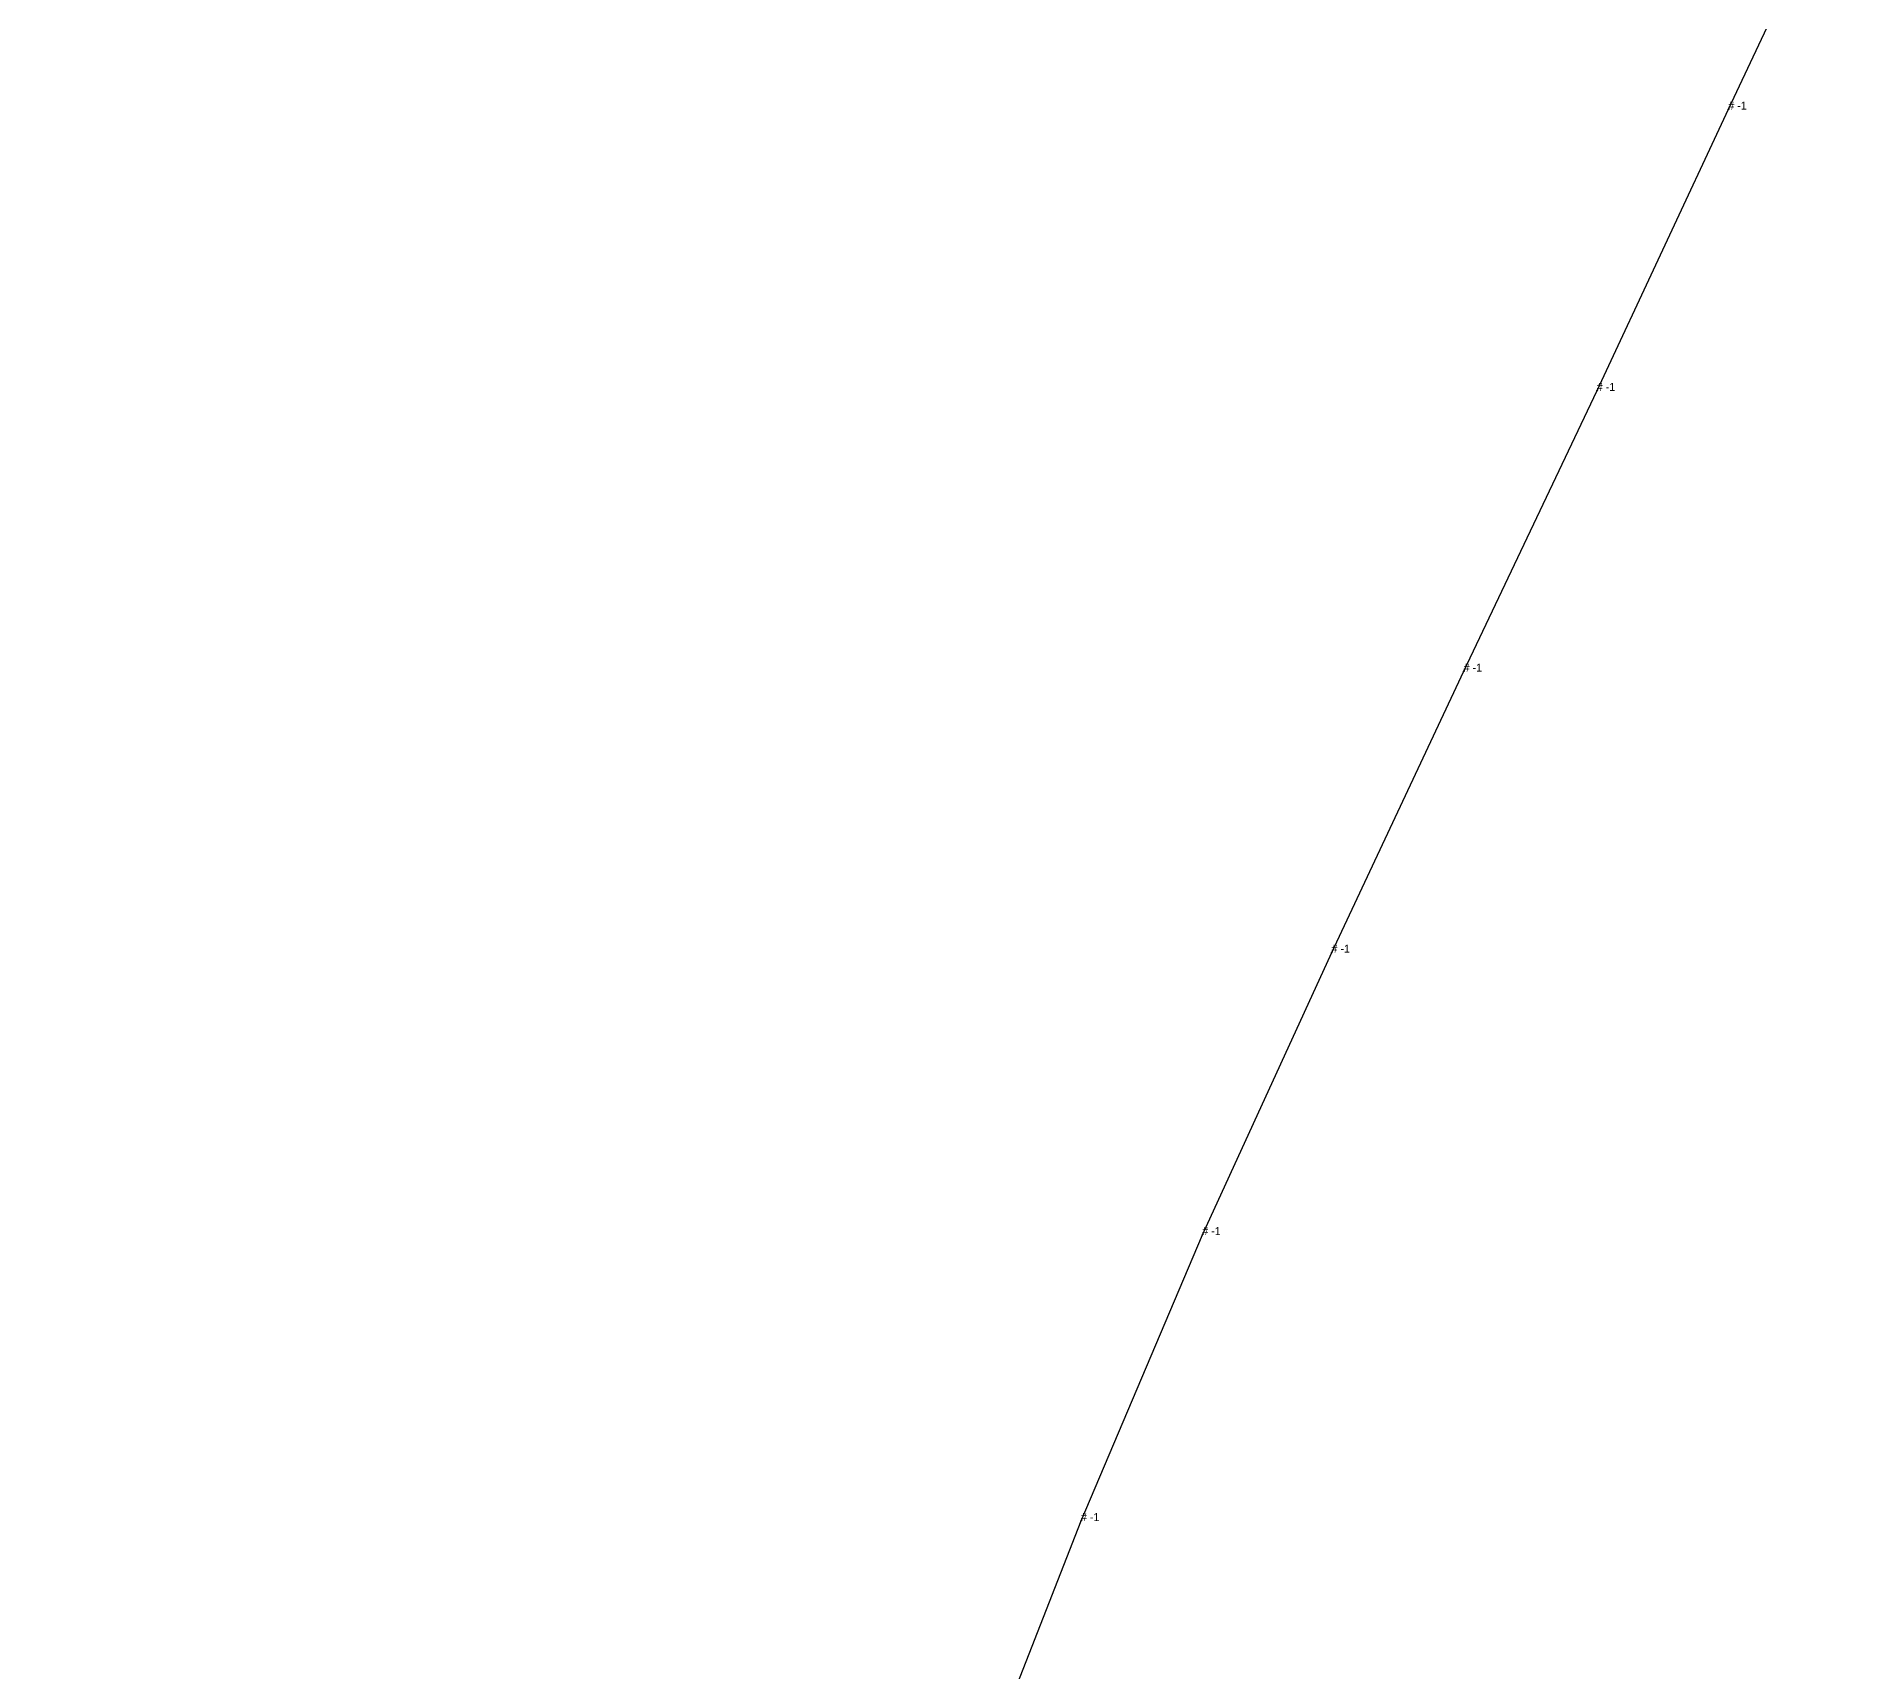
# Model space of a CAD drawing. Extents: x 0 to 900, y 0 to 1459.
# Drawn here: x 833.9 to 890.8, y 1264.3 to 1315.4 of the extents above; entities that cross this region are included whole.
import ezdxf

# ---------------------------------------------------------------- set-up
doc = ezdxf.new("R2010")
doc.units = 0

# ---------------------------------------------------------------- blocks, each defined once
blk = doc.blocks.new('3_M')
at = {"layer": '1'}
blk.add_lwpolyline([(890.824463, 1321.875366), (886.693665, 1313.09314), (882.587158, 1304.302246), (878.427063, 1295.53479), (874.301025, 1286.751831), (870.262939, 1277.930664), (866.473877, 1268.994873), (862.938721, 1259.959106), (859.618469, 1250.841187), (856.591064, 1241.621826), (854.130127, 1232.23584), (852.001221, 1222.769531), (850.307007, 1213.213867), (822.909424, 1215.34375), (795.492432, 1217.209839), (768.036377, 1218.391479)], dxfattribs=at)
at = {"layer": '14'}
blk.add_lwpolyline([(890.824463, 1321.875366), (886.693665, 1313.09314), (882.587158, 1304.302246), (878.427063, 1295.53479), (874.301025, 1286.751831), (870.262939, 1277.930664), (866.473877, 1268.994873), (862.938721, 1259.959106), (859.618469, 1250.841187), (856.591064, 1241.621826), (854.130127, 1232.23584), (852.001221, 1222.769531), (850.307007, 1213.213867), (822.909424, 1215.34375), (795.492432, 1217.209839), (768.036377, 1218.391479)], dxfattribs=at)
at = {"layer": '3'}
for p in [(886.693665, 1313.09314), (886.693665, 1313.09314), (882.587158, 1304.302246), (882.587158, 1304.302246), (878.427063, 1295.53479), (878.427063, 1295.53479), (874.301025, 1286.751831), (874.301025, 1286.751831), (870.262939, 1277.930664), (870.262939, 1277.930664), (866.473877, 1268.994873), (866.473877, 1268.994873)]:
    blk.add_point(p, dxfattribs=at)
at = {"layer": '84'}
blk.add_lwpolyline([(890.824463, 1321.875366), (886.693665, 1313.09314), (882.587158, 1304.302246), (878.427063, 1295.53479), (874.301025, 1286.751831), (870.262939, 1277.930664), (866.473877, 1268.994873), (862.938721, 1259.959106), (859.618469, 1250.841187), (858.044861, 1246.250244), (856.591064, 1241.621826), (854.130127, 1232.23584), (852.001221, 1222.769531), (850.307007, 1213.213867), (822.909424, 1215.34375), (813.772949, 1216.018555), (804.636292, 1216.648682), (795.492432, 1217.209839), (788.630432, 1217.573608), (781.768372, 1217.888916), (774.904358, 1218.160156)], dxfattribs=at)
at = {"layer": '87'}
blk.add_lwpolyline([(890.824463, 1321.875366), (886.693665, 1313.09314), (882.587158, 1304.302246), (878.427063, 1295.53479), (874.301025, 1286.751831), (870.262939, 1277.930664), (866.473877, 1268.994873), (862.938721, 1259.959106), (859.618469, 1250.841187), (858.044861, 1246.250244), (856.591064, 1241.621826), (854.130127, 1232.23584), (852.001221, 1222.769531), (850.307007, 1213.213867), (822.909424, 1215.34375), (813.772949, 1216.018555), (804.636292, 1216.648682), (795.492432, 1217.209839), (788.630432, 1217.573608), (781.768372, 1217.888916), (774.904358, 1218.160156)], dxfattribs=at)
at = {"layer": '1'}
for p in [(886.693665, 1313.09314), (882.587158, 1304.302246), (878.427063, 1295.53479), (874.301025, 1286.751831), (870.262939, 1277.930664), (866.473877, 1268.994873)]:
    blk.add_text('# -1', height=0.25, dxfattribs=at).set_placement(p)
at = {"layer": '14'}
for p in [(886.693665, 1313.09314), (882.587158, 1304.302246), (878.427063, 1295.53479), (874.301025, 1286.751831), (870.262939, 1277.930664), (866.473877, 1268.994873)]:
    blk.add_text('# -1', height=0.25, dxfattribs=at).set_placement(p)

msp = doc.modelspace()

# ---------------------------------------------------------------- block references
at = {"layer": '1'}
msp.add_blockref('3_M', (0, 0), dxfattribs=at)

doc.saveas('drawing.dxf')
